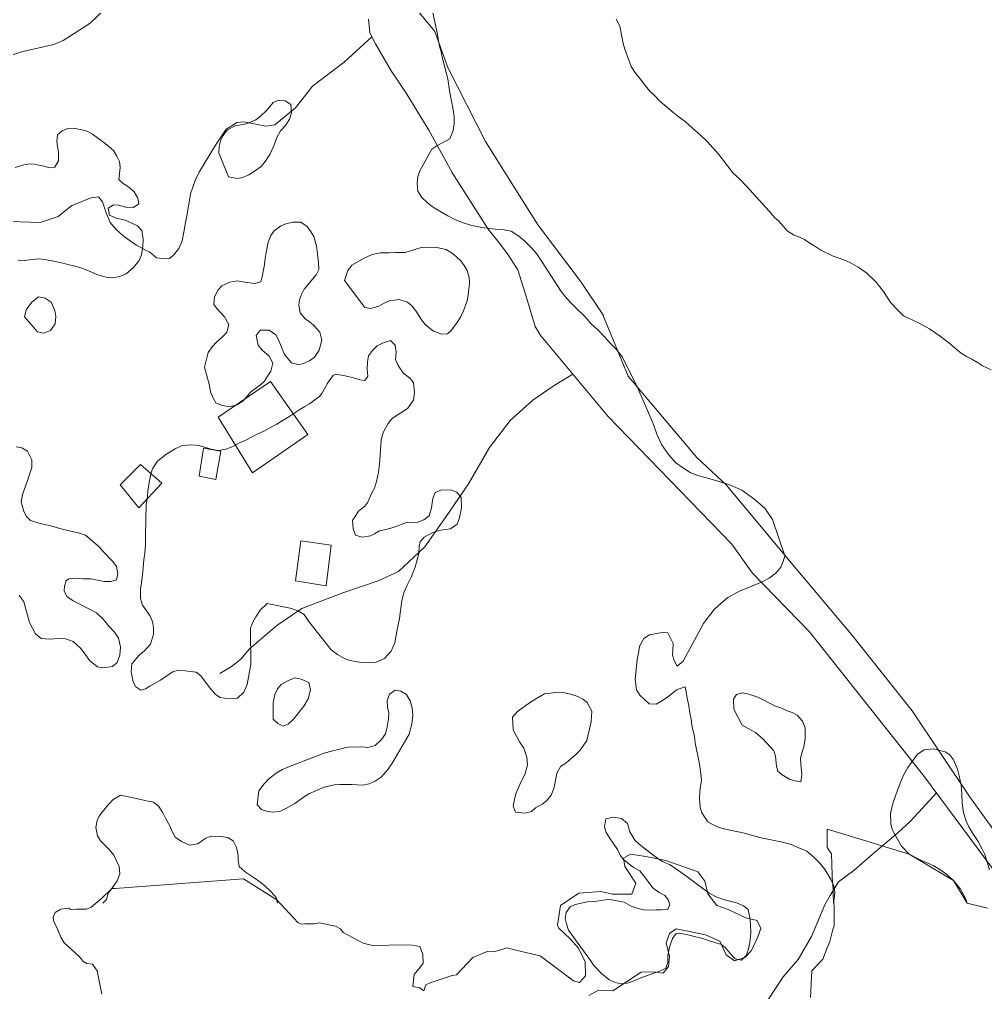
# Model space of a CAD drawing. Header units: metres. Extents: x 4652992 to 4879070, y 2074171 to 2309877.
# Drawn here: x 4654177.7 to 4654265.4, y 2307793.5 to 2307881.8 of the extents above; entities that cross this region are included whole.
import ezdxf

# ---------------------------------------------------------------- set-up
doc = ezdxf.new("R2010")
doc.units = ezdxf.units.M
doc.header["$MEASUREMENT"] = 0
for name, color, linetype, lineweight in [('Level 1', 2, 'Continuous', 0), ('Level 2', 6, 'Continuous', 0), ('Level 30', 5, 'Continuous', 0), ('Level 31', 38, 'Continuous', 0), ('Level 40', 1, 'Continuous', 0)]:
    doc.layers.add(name, color=color, linetype=linetype, lineweight=lineweight)

msp = doc.modelspace()

# ---------------------------------------------------------------- linework, layer by layer
at = {"layer": 'Level 1'}
for points in [[(4654165.334248, 2307865.808074, 1325), (4654166.906788, 2307867.486544, 1324), (4654168.3415, 2307869.375337, 1323), (4654169.352374, 2307871.570784, 1322), (4654171.465115, 2307873.944914, 1321), (4654171.493486, 2307873.912775, 1321), (4654172.793348, 2307875.070355, 1320), (4654174.43568, 2307877.117868, 1319), (4654175.365479, 2307878.057813, 1318), (4654177.841767, 2307878.900041, 1317), (4654180.774052, 2307879.543305, 1316), (4654181.61683, 2307879.932914, 1315.62), (4654182.611666, 2307880.56465, 1315), (4654184.083535, 2307881.482231, 1314), (4654186.68761, 2307883.991807, 1313), (4654190.332761, 2307887.912685, 1312), (4654191.13057, 2307889.305771, 1311), (4654192.701512, 2307893.757453, 1310), (4654194.220567, 2307897.036513, 1309), (4654195.905646, 2307898.771124, 1308), (4654197.750779, 2307899.533124, 1307), (4654200.591338, 2307900.233079, 1306), (4654202.576759, 2307900.489515, 1305.53857)], [(4654176.765114, 2307863.490749, 1322), (4654179.522388, 2307863.380047, 1321), (4654181.165512, 2307863.927239, 1320), (4654182.407613, 2307864.946113, 1319), (4654184.155863, 2307865.623847, 1318), (4654184.814158, 2307865.728669, 1317.4), (4654185.181881, 2307865.259846, 1317.26), (4654185.547351, 2307864.175126, 1317.26), (4654185.896897, 2307863.387046, 1317.26), (4654186.439545, 2307862.751612, 1317.26), (4654187.044436, 2307862.206613, 1317.22), (4654187.938059, 2307861.545907, 1317.14), (4654188.267261, 2307861.334161, 1317.12), (4654189.165607, 2307860.84862, 1317.06), (4654189.465842, 2307860.715967, 1317.02), (4654190.087784, 2307860.182276, 1316.74), (4654190.88413, 2307860.083744, 1316.7), (4654191.28903, 2307860.106524, 1316.64), (4654191.646678, 2307860.417454, 1316.54), (4654192.122444, 2307861.027909, 1316.4), (4654192.423697, 2307861.731519, 1316.32), (4654192.564715, 2307862.525465, 1316.2), (4654192.719599, 2307863.390048, 1316.08), (4654192.916902, 2307864.319629, 1315.94), (4654193.187022, 2307865.997923, 1315), (4654193.602385, 2307867.207296, 1314.76), (4654193.960336, 2307867.973085, 1314.42), (4654194.508615, 2307868.877394, 1313.78), (4654195.446997, 2307870.409071, 1313.2), (4654196.417118, 2307871.875782, 1312.6), (4654197.412002, 2307872.486465, 1312.34), (4654198.03065, 2307872.540416, 1312.26), (4654198.972954, 2307872.354367, 1312.16), (4654199.386997, 2307872.272618, 1312.08), (4654200.043755, 2307872.142947, 1311.96), (4654200.856453, 2307872.253406, 1312), (4654202.73313, 2307873.805273, 1311.5), (4654203.290964, 2307874.531597, 1311.28), (4654204.262319, 2307875.777942, 1310.76), (4654207.137156, 2307877.952199, 1310), (4654209.649523, 2307880.266305, 1308.875031)], [(4654195.856989, 2307822.433834, 1326), (4654196.908644, 2307823.061173, 1325), (4654197.738892, 2307823.745306, 1324), (4654198.551229, 2307824.667006, 1323), (4654199.532734, 2307825.529584, 1322), (4654201.012712, 2307826.799296, 1321), (4654203.283558, 2307828.334102, 1320.3), (4654207.00609, 2307829.772018, 1320), (4654210.234858, 2307830.850263, 1319), (4654212.081195, 2307831.704953, 1318), (4654214.476552, 2307833.934256, 1317), (4654216.670752, 2307837.09448, 1316), (4654218.44296, 2307839.66485, 1315), (4654220.349189, 2307842.962564, 1314), (4654222.224737, 2307845.412908, 1313), (4654224.259276, 2307847.251186, 1312), (4654226.208578, 2307848.590826, 1311), (4654227.901842, 2307849.602217, 1310.050296)], [(4654245.661715, 2307792.869432, 1322), (4654247.014423, 2307794.895478, 1321), (4654248.372925, 2307796.47163, 1320), (4654249.591055, 2307798.543357, 1319), (4654250.799773, 2307801.42184, 1318), (4654251.260167, 2307802.26041, 1317.68), (4654252.017324, 2307803.511983, 1317), (4654253.418741, 2307804.536537, 1316), (4654255.083502, 2307805.988969, 1315), (4654257.438954, 2307807.998588, 1314), (4654258.539751, 2307808.987822, 1313), (4654259.669119, 2307810.193941, 1312), (4654260.93766, 2307811.597522, 1311.408464)]]:
    msp.add_polyline3d(points, dxfattribs=at)
at = {"layer": 'Level 2'}
for points in [[(4654230.680334, 2307854.938684, 1310.01), (4654228.665551, 2307857.975405, 1310), (4654224.754699, 2307863.16294, 1309.83), (4654223.544092, 2307865.048625, 1309.83), (4654219.962755, 2307870.743616, 1309.857117), (4654216.553578, 2307877.473642, 1309.449876), (4654215.357415, 2307880.737088, 1309), (4654212.558456, 2307884.173689, 1308.19878)], [(4654216.936512, 2307867.924625, 1309.86), (4654214.821061, 2307871.785725, 1309.62), (4654212.838559, 2307875.050043, 1309.44), (4654211.921238, 2307876.401641, 1309.33), (4654211.397952, 2307877.167196, 1309.31), (4654209.970625, 2307879.620146, 1309), (4654209.482428, 2307880.602552, 1308.81), (4654209.337006, 2307881.849731, 1308.63)], [(4654225.325117, 2307852.692738, 1310.01), (4654224.991085, 2307853.10477, 1310.01), (4654224.476792, 2307853.952774, 1310.01), (4654223.684403, 2307856.56764, 1310), (4654222.89901, 2307859.094845, 1309.85), (4654221.972715, 2307860.555079, 1309.83), (4654221.205694, 2307861.552606, 1309.83), (4654220.211148, 2307862.787228, 1309.83), (4654216.911098, 2307867.971011, 1309.857117)], [(4654269.472446, 2307803.588698, 1312), (4654263.92032, 2307811.272377, 1311.589341), (4654258.706271, 2307819.052136, 1311.236895), (4654253.2167, 2307825.989823, 1311), (4654247.740804, 2307832.488136, 1310.714304), (4654241.86987, 2307839.545033, 1310.437292), (4654239.155725, 2307842.040481, 1310.437292), (4654232.920682, 2307849.449301, 1310.087525), (4654230.640305, 2307854.999016, 1310.009801)], [(4654268.19568, 2307801.796002, 1312), (4654259.85223, 2307813.063329, 1311.32), (4654249.399, 2307826.210644, 1311), (4654244.230568, 2307831.546637, 1310.68), (4654242.333376, 2307834.179269, 1310.58), (4654231.080194, 2307845.790103, 1310.1), (4654225.325117, 2307852.692738, 1310.01)]]:
    msp.add_polyline3d(points, dxfattribs=at)
at = {"layer": 'Level 30', "color": 1}
msp.add_3dface([(4654195.689344, 2307845.704941, 1320.891197), (4654200.436615, 2307848.959316, 1320.691197), (4654203.839433, 2307844.148442, 1321.541197), (4654198.798966, 2307840.666826, 1323.511197)], dxfattribs=at)
at = {"layer": 'Level 31'}
for points in [[(4654195.497563, 2307840.049353, 1323.181197), (4654193.957961, 2307840.339615, 1323.051197), (4654194.373615, 2307842.903329, 1323.021197), (4654195.929608, 2307842.617528, 1323.041197)], [(4654186.800439, 2307839.56432, 1324.531197), (4654188.62925, 2307841.405086, 1323.531197), (4654190.59019, 2307839.729079, 1323.411197), (4654188.48544, 2307837.473051, 1324.761197)], [(4654202.705948, 2307830.855012, 1325.745), (4654203.197254, 2307834.484878, 1325.745), (4654205.957143, 2307834.074639, 1325.565), (4654205.504321, 2307830.406583, 1325.705)]]:
    msp.add_3dface(points, dxfattribs=at)
at = {"layer": 'Level 40', "color": 3}
for points in [[(4654251.573089, 2307801.584106, 1325.08), (4654251.651378, 2307801.974477, 1325.08), (4654251.703751, 2307802.540031, 1325.12), (4654251.615178, 2307803.163825, 1324.76), (4654251.332915, 2307803.735061, 1324.6), (4654250.833201, 2307804.591881, 1324.4), (4654250.345429, 2307805.203838, 1324.28), (4654249.787248, 2307805.769121, 1324.08), (4654249.158655, 2307806.28773, 1323.96), (4654248.430419, 2307806.613899, 1323.8), (4654247.725694, 2307806.905096, 1323.72), (4654246.944712, 2307807.120467, 1323.56), (4654245.007061, 2307807.5044, 1323.32), (4654243.357022, 2307807.952593, 1323.12), (4654241.777517, 2307808.295873, 1323.12), (4654241.113969, 2307808.487975, 1323.12), (4654240.638264, 2307808.703482, 1323.12), (4654240.174253, 2307808.977295, 1323.08), (4654239.633487, 2307809.781625, 1323.08), (4654239.46281, 2307810.300439, 1323.04), (4654239.403472, 2307811.070001, 1322.96), (4654239.438179, 2307811.699681, 1322.88), (4654239.508216, 2307812.201111, 1322.84), (4654239.5841, 2307812.731694, 1322.76), (4654239.524886, 2307813.349671, 1322.6), (4654239.418524, 2307814.189176, 1322.48), (4654239.017708, 2307816.147951, 1322.24), (4654238.952647, 2307816.736775, 1322.12), (4654238.752364, 2307817.564577, 1322.04), (4654238.646126, 2307818.252495, 1321.88), (4654238.522349, 2307818.852953, 1321.6), (4654238.439623, 2307819.505901, 1321.32), (4654238.280515, 2307820.234608, 1321.24), (4654238.174278, 2307820.922526, 1321.2), (4654238.115313, 2307821.237332, 1320.64), (4654237.39342, 2307820.986311, 1320.28), (4654236.52511, 2307820.309619, 1320.28), (4654236.061596, 2307819.977091, 1320.32), (4654235.474802, 2307819.638677, 1320.32), (4654234.840736, 2307819.673376, 1320.32), (4654233.994693, 2307820.47757, 1320.12), (4654233.69489, 2307820.961345, 1319.96), (4654233.57671, 2307821.894128, 1319.56), (4654233.687302, 2307823.054391, 1319.12), (4654233.757214, 2307823.707406, 1318.56), (4654233.87415, 2307824.29048, 1318.36), (4654233.967575, 2307824.908525, 1318.2), (4654234.354458, 2307825.619984, 1318.12), (4654234.876688, 2307825.940879, 1318.08), (4654236.021291, 2307826.168766, 1318.24), (4654236.532077, 2307826.128182, 1318.32), (4654237.008403, 2307825.154747, 1318.56), (4654236.973696, 2307824.525068, 1318.68), (4654236.950557, 2307824.105282, 1319.08), (4654237.097722, 2307823.621439, 1319.28), (4654237.391679, 2307823.10851, 1319.44), (4654237.937297, 2307823.54602, 1319.6), (4654239.783763, 2307826.96918, 1319.64), (4654240.329132, 2307827.709861, 1319.68), (4654240.780703, 2307828.287253, 1319.8), (4654241.379067, 2307828.83556, 1319.88), (4654241.965736, 2307829.32556, 1320), (4654243.098272, 2307829.949897, 1320.32), (4654243.726242, 2307830.189215, 1320.48), (4654245.158208, 2307830.784535, 1320.96), (4654245.739156, 2307831.093795, 1321.2), (4654246.349337, 2307831.548823, 1321.4), (4654246.795061, 2307832.097062, 1321.48), (4654247.017737, 2307832.59856, 1321.52), (4654247.152338, 2307833.11751, 1321.52), (4654246.045926, 2307836.428582, 1321.48), (4654245.334732, 2307837.448554, 1321.48), (4654244.341898, 2307838.281834, 1321.48), (4654243.249294, 2307839.074258, 1321.52), (4654242.215656, 2307839.551876, 1321.6), (4654241.182143, 2307839.877909, 1321.8), (4654240.054707, 2307840.192239, 1321.92), (4654239.215008, 2307840.419244, 1321.96), (4654238.569, 2307840.698807, 1321.96), (4654237.940532, 2307841.065832, 1322.04), (4654237.247377, 2307841.566922, 1322.04), (4654236.577484, 2307842.336213, 1322.04), (4654235.960337, 2307843.216302, 1322.04), (4654235.542726, 2307844.178102, 1322.04), (4654235.166168, 2307845.192393, 1322.04), (4654233.813321, 2307848.34011, 1322.4), (4654232.425517, 2307851.161319, 1322.4), (4654231.837852, 2307851.884005, 1322.4), (4654231.33254, 2307852.4085, 1322.4), (4654230.780205, 2307853.002937, 1322.16), (4654230.198512, 2307853.603191, 1321.52), (4654229.581613, 2307854.180108, 1321.16), (4654229.011613, 2307854.838669, 1320.92), (4654228.118547, 2307855.712805, 1320.28), (4654227.760151, 2307856.056628, 1319.84), (4654227.384091, 2307856.464577, 1319.6), (4654226.843449, 2307857.117321, 1319.4), (4654225.103469, 2307859.85675, 1318.88), (4654224.60388, 2307860.561984, 1318.64), (4654224.133773, 2307861.109816, 1318.48), (4654223.546233, 2307861.680916, 1318.32), (4654222.999869, 2307862.152921, 1318.16), (4654222.295019, 2307862.595704, 1318.04), (4654221.531702, 2307862.74695, 1317.92), (4654220.868278, 2307862.787467, 1317.84), (4654219.852554, 2307862.897789, 1317.8), (4654218.736936, 2307863.118841, 1317.64), (4654218.044029, 2307863.31676, 1317.48), (4654217.251229, 2307863.625409, 1317.28), (4654216.564045, 2307864.004068, 1317.16), (4654215.471566, 2307864.644906, 1317.08), (4654215.036913, 2307864.912903, 1317.08), (4654214.643312, 2307865.23339, 1317.08), (4654214.179176, 2307865.658789, 1317.04), (4654213.838196, 2307866.24166, 1317.04), (4654213.761317, 2307866.923761, 1317.04), (4654213.83123, 2307867.576777, 1317.12), (4654214.024547, 2307868.084092, 1317.12), (4654215.0914, 2307870.055181, 1317.32), (4654215.549067, 2307870.358556, 1317.32), (4654216.746167, 2307871.000413, 1317.32), (4654217.050822, 2307871.758477, 1317.32), (4654217.114888, 2307872.382339, 1317.32), (4654217.11439, 2307872.988681, 1317.32), (4654217.025818, 2307873.612475, 1317.28), (4654216.878404, 2307874.39949, 1317), (4654216.701508, 2307875.343906, 1316.72), (4654216.553845, 2307876.434092, 1316.48), (4654216.070925, 2307878.287887, 1316.36), (4654215.947147, 2307878.888345, 1316.28), (4654215.805829, 2307879.401341, 1316.24), (4654215.558149, 2307880.753842, 1316.08), (4654215.192787, 2307882.432783, 1315.76)], [(4654231.836735, 2307881.862995, 1327.84), (4654232.166021, 2307881.221817, 1327.84), (4654232.460849, 2307879.647789, 1327.84), (4654232.631525, 2307879.128975, 1327.84), (4654233.202271, 2307877.5609, 1328.24), (4654233.596121, 2307876.937242, 1328.48), (4654234.036869, 2307876.395227, 1328.76), (4654234.471771, 2307875.824059, 1329.24), (4654234.889008, 2307875.317016, 1329.8), (4654235.376655, 2307874.856645, 1330.24), (4654235.805586, 2307874.407909, 1330.56), (4654236.980542, 2307873.417294, 1330.68), (4654237.427013, 2307873.056019, 1330.76), (4654238.14368, 2307872.519958, 1330.76), (4654238.737067, 2307871.978011, 1330.96), (4654239.465552, 2307871.348672, 1331.44), (4654240.129474, 2307870.701813, 1331.92), (4654240.605428, 2307870.183135, 1332.08), (4654241.151916, 2307869.559544, 1332.04), (4654241.951185, 2307868.522121, 1332.04), (4654242.438956, 2307867.910165, 1332.24), (4654243.055855, 2307867.333247, 1332.56), (4654243.690418, 2307866.692206, 1332.96), (4654245.735302, 2307864.407669, 1334.12), (4654246.258279, 2307863.819049, 1334.56), (4654246.622521, 2307863.50438, 1334.92), (4654247.045605, 2307863.02649, 1335.2), (4654247.362949, 2307862.630176, 1335.64), (4654248.014928, 2307862.228181, 1335.84), (4654248.502327, 2307862.070982, 1335.84), (4654248.942826, 2307861.832139, 1336.12), (4654249.348121, 2307861.569959, 1336.36), (4654249.89436, 2307861.24954, 1336.64), (4654250.428906, 2307860.870813, 1336.88), (4654251.544773, 2307860.34659, 1337.52), (4654252.085041, 2307860.148603, 1337.8), (4654252.654668, 2307859.944799, 1338.04), (4654253.183242, 2307859.688504, 1338.08), (4654253.81171, 2307859.32148, 1338.08), (4654254.592941, 2307858.802938, 1338.28), (4654255.462495, 2307857.963773, 1338.36), (4654256.120695, 2307857.136174, 1338.4), (4654256.796683, 2307856.092866, 1338.64), (4654257.47827, 2307855.381882, 1338.8), (4654257.936559, 2307854.927329, 1338.6), (4654259.357826, 2307854.251656, 1339.08), (4654260.291696, 2307853.733182, 1339.24), (4654261.255048, 2307853.057305, 1339.4), (4654262.053943, 2307852.474638, 1339.4), (4654262.676689, 2307851.926874, 1339.44), (4654263.176029, 2307851.524811, 1339.56), (4654263.663552, 2307851.216026, 1339.56), (4654264.13341, 2307850.971366, 1339.56), (4654264.656138, 2307850.685918, 1339.68), (4654265.114303, 2307850.38295, 1339.92), (4654265.895409, 2307850.015994, 1339.92)], [(4654195.757168, 2307869.730731, 1316.571197), (4654195.782741, 2307870.332451, 1316.431197), (4654195.910736, 2307870.820461, 1316.091197), (4654196.104971, 2307871.248628, 1315.831197), (4654196.530192, 2307871.817596, 1315.671197), (4654197.253397, 2307872.15619, 1315.691197), (4654197.935053, 2307872.285216, 1315.651197), (4654198.361411, 2307872.387186, 1315.251197), (4654199.114674, 2307872.719806, 1315.031197), (4654199.552524, 2307873.037319, 1315.031197), (4654200.092039, 2307873.552453, 1314.731197), (4654200.460492, 2307873.992672, 1314.411197), (4654200.688131, 2307874.274169, 1314.051197), (4654201.216343, 2307874.495927, 1314.031197), (4654201.769246, 2307874.448275, 1313.991197), (4654202.280788, 2307874.113221, 1313.831197), (4654202.345766, 2307873.337913, 1313.971197), (4654202.187904, 2307872.778045, 1314.111197), (4654201.828733, 2307872.227068, 1314.311197), (4654201.352301, 2307871.714955, 1314.511197), (4654201.014284, 2307871.113097, 1314.831197), (4654200.736761, 2307870.343625, 1315.071197), (4654200.393187, 2307869.556162, 1315.411197), (4654199.971123, 2307868.924331, 1315.711197), (4654199.587641, 2307868.487099, 1315.751197), (4654199.092834, 2307868.11867, 1315.811197), (4654198.465926, 2307867.71426, 1316.131197), (4654197.916749, 2307867.46555, 1316.491197), (4654197.433244, 2307867.390497, 1316.711197), (4654196.648787, 2307867.530848, 1316.791197), (4654195.757168, 2307869.730731, 1316.571197)], [(4654177.24511, 2307868.384408, 1324.011197), (4654177.911547, 2307868.594254, 1324.011197), (4654178.593203, 2307868.723279, 1323.851197), (4654179.00788, 2307868.68754, 1323.551197), (4654179.398625, 2307868.60988, 1323.171197), (4654179.864513, 2307868.517285, 1322.451197), (4654180.39664, 2307868.364848, 1322.411197), (4654180.877178, 2307868.424933, 1322.211197), (4654181.191262, 2307868.98487, 1322.151197), (4654181.186399, 2307869.74823, 1322.091197), (4654181.0949, 2307870.310982, 1321.871197), (4654181.033648, 2307870.789927, 1321.391197), (4654181.098371, 2307871.352748, 1320.971197), (4654181.515068, 2307871.721142, 1320.971197), (4654182.040312, 2307871.927931, 1320.751197), (4654182.544971, 2307871.952103, 1320.231197), (4654183.329428, 2307871.811753, 1319.771197), (4654183.804409, 2307871.686233, 1319.531197), (4654184.282737, 2307871.420016, 1319.531197), (4654185.179658, 2307870.743865, 1319.431197), (4654185.736476, 2307870.322017, 1319.431197), (4654186.176032, 2307869.939034, 1319.431197), (4654186.5078, 2307869.406324, 1319.411197), (4654186.728242, 2307868.942418, 1319.291197), (4654186.792651, 2307868.400609, 1319.251197), (4654186.727928, 2307867.837788, 1319.211197), (4654186.669141, 2307867.304905, 1319.131197), (4654187.066579, 2307866.945852, 1319.071197), (4654187.593151, 2307866.607811, 1318.991197), (4654188.056829, 2307866.188916, 1318.971197), (4654188.40975, 2307865.605325, 1318.971197), (4654188.495124, 2307865.090467, 1319.031197), (4654188.00922, 2307864.766946, 1319.211197), (4654187.312156, 2307864.796573, 1319.411197), (4654186.644771, 2307864.975892, 1319.511197), (4654186.179072, 2307864.990654, 1319.711197), (4654185.711164, 2307864.679115, 1319.831197), (4654185.820849, 2307864.050513, 1319.831197), (4654186.422374, 2307863.77537, 1319.831197), (4654187.26101, 2307863.593133, 1319.831197), (4654187.739149, 2307863.40475, 1319.831197), (4654188.376856, 2307863.075738, 1319.831197), (4654188.777452, 2307862.653822, 1319.831197), (4654188.896609, 2307861.836628, 1319.871197), (4654188.840979, 2307861.240882, 1319.891197), (4654188.734707, 2307860.468492, 1319.951197), (4654188.534726, 2307859.932553, 1320.011197), (4654188.019522, 2307859.303674, 1320.211197), (4654187.329911, 2307858.740577, 1320.391197), (4654186.765706, 2307858.494854, 1320.591197), (4654186.099079, 2307858.362842, 1320.871197), (4654185.516119, 2307858.416468, 1321.311197), (4654184.689354, 2307858.658582, 1321.131197), (4654183.931418, 2307859.011488, 1321.191197), (4654183.570541, 2307859.161007, 1321.511197), (4654183.143614, 2307859.292535, 1321.811197), (4654182.446171, 2307859.477828, 1322.231197), (4654182.031304, 2307859.591401, 1322.711197), (4654181.628499, 2307859.687017, 1323.251197), (4654180.762773, 2307859.890197, 1323.391197), (4654179.918201, 2307860.042495, 1323.391197), (4654179.398324, 2307860.099143, 1323.671197), (4654178.869733, 2307860.03305, 1324.031197), (4654178.088812, 2307859.954872, 1324.251197), (4654177.545003, 2307859.969599, 1324.531197)], [(4654194.799073, 2307851.579687, 1322.191197), (4654195.185449, 2307852.120504, 1322.111197), (4654195.542381, 2307852.512779, 1322.071197), (4654196.146498, 2307853.056663, 1321.951197), (4654196.470641, 2307853.440011, 1321.811197), (4654196.650856, 2307854.114413, 1321.531197), (4654196.282102, 2307854.836102, 1321.491197), (4654195.561309, 2307855.581399, 1321.371197), (4654195.291917, 2307855.943691, 1321.151197), (4654195.352755, 2307856.641805, 1320.751197), (4654195.68219, 2307857.286567, 1320.591197), (4654196.033232, 2307857.649134, 1320.291197), (4654196.763212, 2307857.967309, 1320.171197), (4654197.410147, 2307858.101271, 1320.171197), (4654198.126401, 2307857.959, 1320.171197), (4654199.006597, 2307857.86136, 1320.091197), (4654199.561056, 2307857.998253, 1319.971197), (4654199.702992, 2307858.47955, 1319.751197), (4654199.897132, 2307859.537163, 1319.371197), (4654199.946791, 2307859.944155, 1319.071197), (4654200.046307, 2307860.680904, 1318.891197), (4654200.246735, 2307861.613755, 1318.891197), (4654200.474859, 2307862.216885, 1318.511197), (4654200.751291, 2307862.594271, 1318.111197), (4654201.37053, 2307863.057956, 1317.831197), (4654201.847236, 2307863.272049, 1317.751197), (4654202.467272, 2307863.426793, 1317.691197), (4654203.198049, 2307863.436028, 1317.611197), (4654203.768825, 2307863.029311, 1317.591197), (4654204.089072, 2307862.6106, 1317.651197), (4654204.394595, 2307862.117619, 1317.691197), (4654204.614529, 2307861.2711, 1317.931197), (4654204.675412, 2307860.795834, 1318.231197), (4654204.8123, 2307859.765102, 1318.771197), (4654204.822927, 2307859.114549, 1318.811197), (4654204.603437, 2307858.633217, 1318.811197), (4654203.506143, 2307857.322705, 1319.071197), (4654203.274676, 2307856.859192, 1319.151197), (4654203.082085, 2307856.357078, 1319.231197), (4654203.017704, 2307855.875815, 1319.411197), (4654203.147707, 2307855.20155, 1319.571197), (4654203.635438, 2307854.61062, 1319.611197), (4654204.044817, 2307854.328596, 1319.711197), (4654204.457341, 2307853.984191, 1319.871197), (4654204.936039, 2307853.425933, 1320.051197), (4654205.104919, 2307852.713068, 1320.171197), (4654204.86267, 2307851.803962, 1320.151197), (4654204.437815, 2307851.147275, 1320.331197), (4654204.000186, 2307850.817347, 1320.571197), (4654203.457903, 2307850.585402, 1320.711197), (4654203.016731, 2307850.472324, 1321.071197), (4654202.368999, 2307850.647302, 1321.171197), (4654201.728705, 2307851.407488, 1321.191197), (4654201.182437, 2307852.720244, 1321.211197), (4654200.933656, 2307853.186516, 1321.211197), (4654200.335981, 2307853.614015, 1321.271197), (4654199.497806, 2307853.610674, 1321.531197), (4654199.141074, 2307853.141164, 1321.531197), (4654199.334307, 2307852.238192, 1321.411197), (4654199.654553, 2307851.819482, 1321.491197), (4654200.330181, 2307851.237546, 1321.591197), (4654200.656915, 2307850.616839, 1321.771197), (4654200.482789, 2307849.89491, 1321.931197), (4654200.176712, 2307849.446217, 1322.071197), (4654199.9154, 2307848.988631, 1322.211197), (4654199.537459, 2307848.646847, 1322.331197), (4654198.650222, 2307848.004809, 1322.651197), (4654198.32608, 2307847.62146, 1322.811197), (4654197.939504, 2307847.157878, 1322.951197), (4654197.391532, 2307846.818989, 1323.071197), (4654196.735763, 2307846.640464, 1323.071197), (4654195.974743, 2307846.791627, 1323.071197), (4654195.473086, 2307846.999346, 1323.051197), (4654195.200351, 2307847.501254, 1322.951197), (4654195.00517, 2307848.003196, 1322.911197), (4654194.902265, 2307848.579444, 1322.911197), (4654194.441588, 2307850.245737, 1322.511197), (4654194.799073, 2307851.579687, 1322.191197)], [(4654207.172959, 2307858.138267, 1318.351197), (4654207.459973, 2307859.03848, 1318.251197), (4654207.846549, 2307859.502062, 1318.231197), (4654208.951527, 2307860.147168, 1318.091197), (4654209.687396, 2307860.495051, 1318.031197), (4654210.411886, 2307860.629048, 1317.911197), (4654211.217273, 2307860.623463, 1317.911197), (4654211.79883, 2307860.662338, 1317.911197), (4654212.684716, 2307860.671642, 1317.811197), (4654214.136242, 2307861.10896, 1317.471197), (4654215.030961, 2307861.162826, 1317.331197), (4654215.547141, 2307861.106613, 1317.291197), (4654216.415559, 2307860.949557, 1317.191197), (4654217.072923, 2307860.510201, 1317.171197), (4654217.730684, 2307859.916375, 1317.171197), (4654218.036009, 2307859.500629, 1317.171197), (4654218.314634, 2307859.02843, 1317.171197), (4654218.483314, 2307858.392799, 1317.171197), (4654218.520442, 2307857.875934, 1317.211197), (4654218.474126, 2307857.329327, 1317.271197), (4654218.397967, 2307856.788647, 1317.311197), (4654218.297853, 2307856.283604, 1317.351197), (4654217.978049, 2307855.374464, 1317.511197), (4654217.734804, 2307854.851534, 1317.571197), (4654217.473493, 2307854.393948, 1317.651197), (4654216.899817, 2307853.612431, 1317.751197), (4654216.521875, 2307853.270647, 1317.831197), (4654216.005894, 2307853.249624, 1317.891197), (4654215.235642, 2307853.510695, 1317.951197), (4654214.512304, 2307854.086668, 1318.011197), (4654214.168102, 2307854.541015, 1318.051197), (4654213.646985, 2307855.354724, 1318.151197), (4654213.275884, 2307855.829853, 1318.171197), (4654212.89026, 2307856.153476, 1318.211197), (4654212.131985, 2307856.396729, 1318.331197), (4654211.225488, 2307856.283445, 1318.551197), (4654210.763704, 2307856.066389, 1318.671197), (4654210.290143, 2307855.789915, 1318.771197), (4654209.568797, 2307855.593537, 1318.891197), (4654209.007851, 2307855.658642, 1318.911197), (4654207.172959, 2307858.138267, 1318.351197)], [(4654178.116353, 2307854.814914, 1324.751197), (4654178.274026, 2307855.452615, 1324.731197), (4654178.735051, 2307856.123381, 1324.671197), (4654179.367705, 2307856.635562, 1324.651197), (4654179.983879, 2307856.513098, 1324.631197), (4654180.522511, 2307856.157101, 1324.631197), (4654180.869876, 2307855.387906, 1324.631197), (4654180.964343, 2307854.840123, 1324.631197), (4654180.881813, 2307854.187487, 1324.651197), (4654180.480714, 2307853.582607, 1324.711197), (4654179.826337, 2307853.354806, 1324.791197), (4654179.282338, 2307853.447366, 1324.811197), (4654178.116353, 2307854.814914, 1324.751197)], [(4654203.939565, 2307827.149679, 1330.151197), (4654203.498721, 2307827.785336, 1330.111197), (4654202.937852, 2307828.124991, 1330.091197), (4654202.247614, 2307828.353241, 1330.091197), (4654200.130386, 2307828.803556, 1330.071197), (4654199.516146, 2307828.179153, 1329.971197), (4654199.108105, 2307827.590004, 1329.931197), (4654198.814897, 2307827.038998, 1329.911197), (4654198.639428, 2307826.540788, 1329.871197), (4654198.651249, 2307823.279489, 1329.851197), (4654198.332079, 2307821.439187, 1329.871197), (4654198.021634, 2307820.724082, 1329.991197), (4654197.454324, 2307820.181746, 1330.111197), (4654196.661712, 2307820.125722, 1330.251197), (4654195.892151, 2307820.263102, 1330.311197), (4654195.45525, 2307820.532486, 1330.411197), (4654194.946711, 2307821.135881, 1330.691197), (4654194.559232, 2307821.654354, 1330.751197), (4654194.133339, 2307822.210903, 1330.711197), (4654193.693323, 2307822.54182, 1330.711197), (4654192.690983, 2307822.664446, 1330.811197), (4654192.060133, 2307822.728631, 1330.831197), (4654191.571318, 2307822.581906, 1330.891197), (4654191.150611, 2307822.315073, 1330.951197), (4654190.456425, 2307821.828354, 1331.191197), (4654189.491252, 2307821.288772, 1331.351197), (4654189.088196, 2307821.033667, 1331.631197), (4654188.684726, 2307820.930932, 1331.911197), (4654188.221246, 2307821.220817, 1332.131197), (4654187.97248, 2307821.666096, 1332.131197), (4654187.78435, 2307822.571443, 1332.191197), (4654187.853086, 2307823.304021, 1332.231197), (4654188.534607, 2307824.113056, 1332.231197), (4654189.010965, 2307824.505912, 1332.231197), (4654189.554603, 2307825.0834, 1332.271197), (4654189.811474, 2307825.991873, 1332.271197), (4654189.812722, 2307826.616005, 1332.271197), (4654189.722811, 2307827.166841, 1332.231197), (4654189.491488, 2307827.700034, 1332.191197), (4654188.834686, 2307828.637406, 1332.171197), (4654188.632642, 2307829.240936, 1332.111197), (4654188.656941, 2307830.058471, 1331.971197), (4654188.821408, 2307831.350759, 1331.971197), (4654188.947252, 2307832.757307, 1331.271197), (4654189.034053, 2307833.349244, 1331.031197), (4654189.102582, 2307834.158008, 1330.631197), (4654189.09158, 2307834.952085, 1330.311197), (4654189.166348, 2307837.800266, 1328.591197), (4654189.279522, 2307838.447888, 1328.311197), (4654189.322093, 2307839.048597, 1328.311197), (4654189.452296, 2307839.936503, 1327.771197), (4654189.618214, 2307840.695496, 1327.071197), (4654189.758589, 2307841.094064, 1326.731197), (4654190.190095, 2307841.724246, 1326.451197), (4654190.954676, 2307842.334064, 1326.451197), (4654191.787366, 2307842.823774, 1326.451197), (4654192.414272, 2307843.125861, 1326.431197), (4654193.304065, 2307843.208299, 1326.211197), (4654193.964402, 2307843.138266, 1325.931197), (4654194.456954, 2307842.994904, 1325.871197), (4654195.049802, 2307842.816424, 1325.891197), (4654195.730904, 2307842.696587, 1325.911197), (4654196.39664, 2307842.808229, 1325.911197), (4654197.023753, 2307843.034131, 1325.911197), (4654197.626986, 2307843.371369, 1325.631197), (4654198.283379, 2307843.667609, 1325.451197), (4654199.119184, 2307844.095786, 1325.291197), (4654199.896223, 2307844.459473, 1324.831197), (4654200.331672, 2307844.723383, 1324.691197), (4654201.032088, 2307845.087036, 1324.671197), (4654201.605834, 2307845.430122, 1324.671197), (4654202.203046, 2307845.814241, 1324.291197), (4654203.11506, 2307846.394822, 1323.971197), (4654203.568161, 2307846.67046, 1323.771197), (4654203.985959, 2307846.922641, 1323.411197), (4654204.485989, 2307847.280346, 1323.051197), (4654204.88593, 2307847.596983, 1323.051197), (4654205.120995, 2307847.854944, 1322.471197), (4654205.475877, 2307848.485092, 1322.151197), (4654205.590087, 2307848.75179, 1321.691197), (4654205.827851, 2307849.100588, 1321.231197), (4654206.13331, 2307849.481648, 1321.111197), (4654206.392254, 2307849.628272, 1320.411197), (4654207.232625, 2307849.461622, 1320.211197), (4654207.993465, 2307849.280287, 1320.211197), (4654208.55392, 2307849.093002, 1320.031197), (4654209.019685, 2307849.046324, 1319.711197), (4654209.283821, 2307849.450808, 1319.351197), (4654209.217375, 2307850.042677, 1319.091197), (4654209.262646, 2307850.734223, 1319.091197), (4654209.340726, 2307851.282203, 1318.971197), (4654209.713673, 2307851.77171, 1318.811197), (4654210.148708, 2307852.18799, 1318.751197), (4654210.613644, 2307852.446052, 1318.731197), (4654211.349775, 2307852.680793, 1318.691197), (4654211.754697, 2307852.250233, 1318.691197), (4654211.856652, 2307851.605636, 1318.691197), (4654211.805358, 2307850.960971, 1318.691197), (4654212.033774, 2307850.413126, 1318.691197), (4654212.498291, 2307849.742317, 1318.671197), (4654213.118548, 2307849.238597, 1318.591197), (4654213.43501, 2307848.82558, 1318.511197), (4654213.534679, 2307847.937775, 1318.511197), (4654213.427527, 2307847.243272, 1318.551197), (4654212.934348, 2307846.533948, 1318.631197), (4654212.425389, 2307846.208472, 1318.691197), (4654211.884036, 2307845.874191, 1318.811197), (4654211.445887, 2307845.519444, 1318.951197), (4654211.125684, 2307845.141307, 1319.111197), (4654210.700408, 2307844.38806, 1319.631197), (4654210.58059, 2307844.015873, 1320.111197), (4654210.484445, 2307843.608533, 1320.391197), (4654210.41446, 2307842.251823, 1320.391197), (4654210.345931, 2307841.44306, 1320.651197), (4654210.262451, 2307840.713405, 1320.931197), (4654210.081997, 2307839.88115, 1321.211197), (4654209.883271, 2307839.265722, 1321.471197), (4654209.631178, 2307838.767478, 1321.771197), (4654209.294361, 2307837.996688, 1322.331197), (4654209.006552, 2307837.627357, 1322.511197), (4654208.427199, 2307837.178781, 1322.691197), (4654208.069202, 2307836.610166, 1323.031197), (4654207.896019, 2307836.355163, 1323.571197), (4654207.942322, 2307835.584542, 1323.671197), (4654208.164923, 2307835.007393, 1323.711197), (4654208.787258, 2307834.823065, 1323.311197), (4654209.529618, 2307834.93474, 1322.911197), (4654209.903395, 2307835.119508, 1322.571197), (4654210.353587, 2307835.380494, 1322.091197), (4654210.789451, 2307835.492034, 1321.731197), (4654211.381471, 2307835.618293, 1321.651197), (4654212.023327, 2307835.841271, 1321.271197), (4654212.456077, 2307836.014344, 1320.971197), (4654212.900662, 2307836.169841, 1320.771197), (4654213.248481, 2307836.146553, 1320.371197), (4654213.8378, 2307836.181975, 1320.071197), (4654214.382475, 2307836.378539, 1320.071197), (4654214.870669, 2307836.753819, 1319.931197), (4654215.075003, 2307837.474737, 1319.611197), (4654215.184647, 2307838.336262, 1319.571197), (4654215.413068, 2307838.869658, 1319.531197), (4654215.928256, 2307839.072069, 1319.151197), (4654216.794584, 2307839.113474, 1319.131197), (4654217.366875, 2307838.908613, 1319.111197), (4654217.760168, 2307838.419445, 1319.111197), (4654217.795257, 2307837.437846, 1319.191197), (4654217.576802, 2307836.491297, 1319.311197), (4654217.401333, 2307835.993087, 1319.351197), (4654216.798306, 2307835.579663, 1319.411197), (4654215.917442, 2307835.464997, 1319.591197), (4654215.23717, 2307835.280094, 1319.831197), (4654214.407387, 2307834.805036, 1320.031197), (4654214.034232, 2307834.391714, 1320.431197), (4654213.958645, 2307834.010756, 1321.051197), (4654213.933931, 2307833.345591, 1321.091197), (4654213.595451, 2307832.10304, 1321.151197), (4654213.226656, 2307831.171075, 1321.311197), (4654212.854331, 2307830.453014, 1321.611197), (4654212.581887, 2307829.852204, 1322.211197), (4654212.465184, 2307829.418484, 1323.071197), (4654212.38669, 2307829.022873, 1323.651197), (4654212.241744, 2307828.137891, 1323.571197), (4654212.161171, 2307827.422888, 1323.571197), (4654212.050698, 2307826.866103, 1323.751197), (4654211.928595, 2307826.250708, 1324.011197), (4654211.72509, 2307825.225051, 1324.671197), (4654211.569972, 2307824.829406, 1324.951197), (4654211.391181, 2307824.468914, 1325.351197), (4654210.800613, 2307823.809359, 1325.271197), (4654210.058875, 2307823.469129, 1325.131197), (4654209.307586, 2307823.389682, 1325.231197), (4654208.718059, 2307823.430445, 1325.571197), (4654208.169648, 2307823.523969, 1325.951197), (4654207.683118, 2307823.62045, 1326.511197), (4654207.234796, 2307823.755041, 1327.171197), (4654206.547051, 2307824.150313, 1326.951197), (4654205.956487, 2307824.572, 1326.991197), (4654203.939565, 2307827.149679, 1330.151197)], [(4654177.339937, 2307843.019881, 1328.651197), (4654177.850911, 2307842.918325, 1328.651197), (4654178.368389, 2307842.61321, 1328.611197), (4654178.763808, 2307841.850023, 1328.631197), (4654178.777575, 2307841.131571, 1328.791197), (4654178.389863, 2307839.963904, 1329.271197), (4654178.210847, 2307839.454917, 1329.611197), (4654177.933323, 2307838.685445, 1330.211197), (4654177.799772, 2307838.011832, 1330.371197), (4654178.033222, 2307837.140804, 1330.351197), (4654178.286689, 2307836.685893, 1330.351197), (4654178.639042, 2307836.335801, 1330.411197), (4654179.414785, 2307836.072709, 1330.651197), (4654179.910731, 2307835.974141, 1330.691197), (4654180.508909, 2307835.839695, 1330.711197), (4654181.010979, 2307835.693232, 1330.671197), (4654181.52511, 2307835.528813, 1330.531197), (4654183.097182, 2307835.185247, 1329.971197), (4654183.650464, 2307834.981929, 1329.811197), (4654184.88174, 2307833.943703, 1329.851197), (4654185.222222, 2307833.533734, 1329.911197), (4654186.128804, 2307832.591159, 1329.971197), (4654186.46335, 2307832.151251, 1330.051197), (4654186.582128, 2307831.489724, 1330.171197), (4654186.475286, 2307830.950833, 1330.531197), (4654185.958946, 2307830.788951, 1330.811197), (4654185.352054, 2307830.800657, 1331.071197), (4654184.732912, 2307830.908151, 1331.331197), (4654184.161823, 2307831.021654, 1331.631197), (4654183.837318, 2307831.039472, 1332.031197), (4654183.416706, 2307831.045273, 1332.491197), (4654182.740607, 2307831.101852, 1332.511197), (4654182.118876, 2307831.038711, 1332.691197), (4654181.891047, 2307830.835047, 1333.311197), (4654181.732995, 2307830.353012, 1333.471197), (4654181.712978, 2307829.936896, 1333.831197), (4654181.957542, 2307829.437077, 1333.671197), (4654182.532356, 2307829.027211, 1333.651197), (4654183.964183, 2307828.291426, 1333.651197), (4654184.644008, 2307827.938484, 1333.511197), (4654185.264288, 2307827.363992, 1333.371197), (4654185.806646, 2307826.711633, 1333.311197), (4654186.282575, 2307826.196949, 1333.211197), (4654186.641432, 2307825.643296, 1333.171197), (4654186.81161, 2307824.84708, 1333.191197), (4654186.774356, 2307824.10765, 1333.231197), (4654186.517607, 2307823.442963, 1333.311197), (4654186.097943, 2307823.059599, 1333.571197), (4654185.230008, 2307822.936478, 1333.731197), (4654184.73703, 2307823.050016, 1333.931197), (4654184.044765, 2307823.576579, 1334.331197), (4654183.532274, 2307824.300798, 1334.571197), (4654183.1827, 2307824.743692, 1334.571197), (4654182.538299, 2307825.354096, 1334.571197), (4654181.834731, 2307825.587284, 1334.831197), (4654181.275893, 2307825.604998, 1334.931197), (4654180.356746, 2307825.538732, 1335.111197), (4654179.635561, 2307825.604272, 1335.311197), (4654179.114736, 2307826.050084, 1335.291197), (4654178.568462, 2307827.076639, 1335.251197), (4654178.035131, 2307828.956368, 1335.151197), (4654177.619128, 2307829.536938, 1335.111197)], [(4654200.679588, 2307819.755362, 1328.391197), (4654200.83367, 2307820.531932, 1328.011197), (4654201.073927, 2307821.047752, 1327.791197), (4654201.423616, 2307821.420041, 1327.631197), (4654202.13566, 2307821.842303, 1327.471197), (4654202.680335, 2307822.038866, 1327.331197), (4654203.240582, 2307821.927767, 1327.311197), (4654203.916284, 2307821.626255, 1327.331197), (4654204.089048, 2307820.952387, 1327.491197), (4654203.882014, 2307820.140632, 1327.651197), (4654203.486017, 2307819.457722, 1327.771197), (4654202.534338, 2307818.291085, 1328.031197), (4654202.061095, 2307817.836696, 1328.131197), (4654201.595952, 2307817.654819, 1328.271197), (4654201.12375, 2307817.900747, 1328.291197), (4654200.692456, 2307818.275621, 1328.291197), (4654200.679588, 2307819.755362, 1328.391197)], [(4654199.375077, 2307811.790522, 1329.891197), (4654199.868463, 2307812.423661, 1329.731197), (4654200.256361, 2307812.83406, 1329.651197), (4654200.95034, 2307813.396963, 1329.491197), (4654201.547759, 2307813.704898, 1329.391197), (4654202.183593, 2307813.974756, 1329.291197), (4654202.813614, 2307814.21531, 1329.251197), (4654203.417054, 2307814.476364, 1329.171197), (4654204.78902, 2307814.980963, 1328.911197), (4654205.41904, 2307815.221517, 1328.731197), (4654205.987387, 2307815.382929, 1328.591197), (4654206.741376, 2307815.553213, 1328.571197), (4654207.277329, 2307815.70582, 1328.571197), (4654207.645498, 2307815.785098, 1328.191197), (4654208.158401, 2307815.744301, 1327.851197), (4654208.806693, 2307815.768029, 1327.791197), (4654209.301946, 2307815.715504, 1327.651197), (4654209.949824, 2307815.891602, 1327.571197), (4654210.531877, 2307816.431015, 1327.331197), (4654210.898803, 2307816.967402, 1327.271197), (4654211.053299, 2307817.591602, 1327.271197), (4654211.166266, 2307818.315409, 1327.131197), (4654211.200116, 2307818.872161, 1326.851197), (4654211.086739, 2307819.381964, 1326.671197), (4654211.04978, 2307819.967986, 1326.591197), (4654211.245599, 2307820.568762, 1326.531197), (4654211.778023, 2307820.935272, 1326.531197), (4654212.279297, 2307820.835867, 1326.571197), (4654212.798843, 2307820.519635, 1326.651197), (4654213.13337, 2307819.965976, 1326.731197), (4654213.326692, 2307819.318489, 1326.831197), (4654213.375695, 2307818.638706, 1326.931197), (4654213.29533, 2307817.847519, 1327.031197), (4654213.053202, 2307816.936122, 1327.131197), (4654211.551237, 2307814.38619, 1327.651197), (4654211.131567, 2307813.738432, 1327.851197), (4654210.496977, 2307813.011464, 1328.171197), (4654209.964553, 2307812.644955, 1328.451197), (4654209.396413, 2307812.407358, 1328.831197), (4654208.839695, 2307812.304556, 1329.111197), (4654207.793332, 2307812.359767, 1329.111197), (4654206.75299, 2307812.368098, 1329.211197), (4654206.222644, 2307812.320981, 1329.411197), (4654205.321429, 2307812.103749, 1329.791197), (4654203.943857, 2307811.49366, 1330.231197), (4654203.458363, 2307811.209217, 1330.311197), (4654202.655366, 2307810.637475, 1330.511197), (4654201.910928, 2307810.206408, 1330.671197), (4654201.295859, 2307809.886745, 1330.711197), (4654200.674145, 2307809.842517, 1330.691197), (4654200.09334, 2307809.927236, 1330.631197), (4654199.636089, 2307810.094055, 1330.491197), (4654199.228261, 2307810.509963, 1330.411197), (4654199.375077, 2307811.790522, 1329.891197)], [(4654222.411189, 2307818.474656, 1324.851197), (4654222.871662, 2307818.99783, 1324.851197), (4654224.045269, 2307819.84042, 1324.831197), (4654224.743522, 2307820.239604, 1324.811197), (4654225.325886, 2307820.600327, 1324.751197), (4654225.863763, 2307820.662612, 1324.711197), (4654226.606687, 2307820.74567, 1324.571197), (4654227.177297, 2307820.663192, 1324.531197), (4654227.828164, 2307820.518702, 1324.531197), (4654228.348282, 2307820.338699, 1324.511197), (4654228.808983, 2307820.093668, 1324.491197), (4654229.213236, 2307819.798383, 1324.491197), (4654229.644379, 2307819.021504, 1324.491197), (4654229.558485, 2307818.0553, 1324.631197), (4654229.169689, 2307816.350303, 1324.731197), (4654228.578561, 2307815.484334, 1324.871197), (4654228.171547, 2307815.07346, 1324.971197), (4654227.259436, 2307814.301897, 1325.071197), (4654226.816723, 2307814.021011, 1325.111197), (4654226.457325, 2307813.385605, 1325.191197), (4654226.306012, 2307812.555286, 1325.311197), (4654226.190284, 2307811.97908, 1325.491197), (4654225.934882, 2307811.399859, 1325.731197), (4654225.521957, 2307810.882615, 1325.871197), (4654225.132748, 2307810.560388, 1325.891197), (4654224.511739, 2307810.238058, 1325.911197), (4654224.13739, 2307809.912883, 1325.831197), (4654223.566849, 2307809.764899, 1325.711197), (4654222.699065, 2307809.829518, 1325.671197), (4654222.478974, 2307810.426257, 1325.671197), (4654222.591735, 2307810.987688, 1325.631197), (4654222.725313, 2307811.498899, 1325.571197), (4654223.084641, 2307812.364766, 1325.491197), (4654223.574695, 2307813.342967, 1325.411197), (4654223.782481, 2307814.14672, 1325.291197), (4654223.734727, 2307814.832174, 1325.171197), (4654223.449193, 2307815.641619, 1325.111197), (4654223.059708, 2307816.241238, 1325.091197), (4654222.4888, 2307817.322383, 1325.031197), (4654222.411189, 2307818.474656, 1324.851197)], [(4654243.291255, 2307817.727491, 1321.171197), (4654243.823288, 2307817.452945, 1321.271197), (4654244.503943, 2307817.072098, 1321.311197), (4654245.202495, 2307816.472615, 1321.271197), (4654246.165671, 2307815.42119, 1321.291197), (4654246.299548, 2307814.933734, 1321.371197), (4654246.409777, 2307814.0208, 1321.471197), (4654246.531761, 2307813.551067, 1321.631197), (4654246.918186, 2307813.243955, 1321.751197), (4654247.592907, 2307812.833559, 1321.891197), (4654248.08924, 2307812.689001, 1321.951197), (4654248.624195, 2307812.58287, 1322.051197), (4654248.698288, 2307813.259515, 1322.051197), (4654248.59696, 2307814.216772, 1321.991197), (4654248.593832, 2307814.739741, 1321.971197), (4654248.72442, 2307815.312998, 1321.911197), (4654248.881783, 2307815.788764, 1321.871197), (4654249.015292, 2307816.530437, 1321.811197), (4654248.991232, 2307817.487729, 1321.611197), (4654248.774108, 2307818.099242, 1321.471197), (4654248.283595, 2307818.657452, 1321.371197), (4654247.834786, 2307818.884761, 1321.291197), (4654247.359247, 2307819.05592, 1321.211197), (4654246.806419, 2307819.303865, 1321.131197), (4654246.313053, 2307819.463197, 1321.031197), (4654244.713985, 2307820.272061, 1320.751197), (4654243.890712, 2307820.558298, 1320.651197), (4654243.27849, 2307820.664394, 1320.631197), (4654242.773323, 2307820.534167, 1320.671197), (4654242.500049, 2307820.09676, 1320.771197), (4654242.533011, 2307819.183792, 1320.951197), (4654243.291255, 2307817.727491, 1321.171197)], [(4654265.756479, 2307804.609638, 1322.504712), (4654265.329538, 2307805.995281, 1322.704712), (4654265.073525, 2307806.48897, 1322.784712), (4654264.718174, 2307807.168455, 1322.944712), (4654264.235123, 2307807.900979, 1323.064712), (4654263.862755, 2307808.500811, 1323.264712), (4654263.612415, 2307809.021051, 1323.424712), (4654263.386451, 2307809.785548, 1323.504712), (4654263.274543, 2307810.693458, 1323.664712), (4654263.225641, 2307811.505821, 1323.784712), (4654263.171068, 2307812.291634, 1323.784712), (4654262.988795, 2307813.130486, 1323.824712), (4654262.841167, 2307813.741037, 1323.904712), (4654262.4665, 2307814.590423, 1323.944712), (4654262.124792, 2307815.073455, 1323.984712), (4654261.70536, 2307815.322824, 1324.584712), (4654260.649727, 2307815.58784, 1323.944712), (4654259.825118, 2307815.502518, 1323.864712), (4654259.210531, 2307815.098707, 1323.864712), (4654258.313408, 2307813.893005, 1323.944712), (4654257.958207, 2307813.271611, 1323.984712), (4654257.68303, 2307812.634324, 1324.064712), (4654257.273405, 2307811.497864, 1324.144712), (4654256.973852, 2307810.61632, 1324.264712), (4654256.754322, 2307809.718882, 1324.304712), (4654256.774863, 2307808.773763, 1324.344712), (4654256.89183, 2307808.280012, 1324.384712), (4654257.394197, 2307807.377586, 1324.424712), (4654257.760893, 2307806.751203, 1324.504712), (4654258.44201, 2307806.034696, 1324.544712), (4654259.393244, 2307805.541316, 1324.584712), (4654260.637897, 2307804.98966, 1324.584712), (4654261.227034, 2307804.623553, 1324.584712), (4654261.858175, 2307804.193747, 1324.624712), (4654262.460955, 2307803.631186, 1324.704712), (4654263.098381, 2307802.840323, 1324.784712), (4654263.600748, 2307801.937897, 1324.984712), (4654263.715219, 2307801.584106, 1325.070149)], [(4654185.22238, 2307801.584103, 1339.845486), (4654185.545376, 2307801.920175, 1339.76), (4654185.716561, 2307802.481859, 1339.58), (4654186.026676, 2307802.911798, 1339.48), (4654186.526264, 2307803.616895, 1339.48), (4654186.769369, 2307804.238783, 1339.38), (4654186.692071, 2307804.909241, 1338.98), (4654186.221177, 2307805.94056, 1338.64), (4654185.798205, 2307806.456137, 1338.5), (4654185.02236, 2307807.23517, 1338.6), (4654184.723628, 2307807.696359, 1338.5), (4654184.599935, 2307808.435565, 1338.26), (4654184.713126, 2307809.083185, 1338.02), (4654184.925033, 2307809.547465, 1337.64), (4654185.304233, 2307810.023281, 1337.64), (4654185.723647, 2307810.55069, 1337.4), (4654186.154913, 2307810.986414, 1337.22), (4654186.831573, 2307811.373535, 1336.96), (4654188.127876, 2307811.101898, 1336.96), (4654188.789044, 2307810.956057, 1336.62), (4654189.337569, 2307810.847416, 1336.44), (4654189.828355, 2307810.75021, 1336.32), (4654190.320158, 2307810.355009, 1336.7), (4654190.671211, 2307809.779228, 1336.92), (4654190.941326, 2307809.249258, 1337.02), (4654191.295469, 2307808.613306, 1337.02), (4654191.50501, 2307808.080443, 1337.02), (4654191.795232, 2307807.576269, 1337.04), (4654192.373644, 2307807.163914, 1337.04), (4654193.093061, 2307806.857639, 1336.88), (4654193.836985, 2307806.978312, 1336.5), (4654194.51339, 2307807.439932, 1336.4), (4654195.023267, 2307807.666519, 1336.2), (4654195.929319, 2307807.621074, 1335.96), (4654196.558527, 2307807.541121, 1335.78), (4654197.067347, 2307807.231888, 1335.64), (4654197.354988, 2307806.638887, 1335.68), (4654197.513223, 2307805.922619, 1335.84), (4654197.50315, 2307805.492812, 1336.28), (4654197.614736, 2307804.919791, 1336.58), (4654198.144425, 2307804.412858, 1336.6), (4654198.971321, 2307803.891729, 1336.62), (4654199.468796, 2307803.525183, 1336.6), (4654199.908531, 2307803.170074, 1336.56), (4654200.542355, 2307802.582956, 1336.5), (4654200.971, 2307802.096036, 1336.48), (4654201.078381, 2307801.584104, 1336.509292)], [(4654227.520456, 2307799.13065, 1334.5), (4654227.316589, 2307799.692169, 1334.3), (4654227.205257, 2307800.190691, 1334.08), (4654227.310193, 2307800.720827, 1333.64), (4654227.669032, 2307801.245344, 1333.24), (4654228.129931, 2307801.451853, 1332.84), (4654228.821788, 2307801.612618, 1332.34), (4654229.245563, 2307801.707361, 1332.08), (4654230.082023, 2307801.765037, 1331.86), (4654230.857654, 2307801.89432, 1331.84), (4654231.09403, 2307801.951732, 1331.32), (4654231.454902, 2307801.880257, 1330.72), (4654232.234385, 2307801.725872, 1330.3), (4654232.566387, 2307801.660116, 1329.9), (4654233.216719, 2307801.307964, 1329.9), (4654233.834837, 2307801.096201, 1329.72), (4654234.322787, 2307800.984668, 1329.46), (4654234.957667, 2307800.933371, 1329.32), (4654235.473978, 2307800.965118, 1329.1), (4654235.970182, 2307800.971068, 1329), (4654236.503764, 2307801.014283, 1328.98), (4654236.698655, 2307801.392596, 1328.64), (4654236.58165, 2307801.862462, 1328.4), (4654236.271575, 2307802.266339, 1328.38), (4654235.742648, 2307802.549776, 1328.38), (4654235.164236, 2307802.962131, 1328.26), (4654234.323708, 2307804.096439, 1328.08), (4654233.984763, 2307804.506035, 1327.94), (4654233.39217, 2307804.84675, 1327.74), (4654232.871498, 2307805.24767, 1327.34), (4654232.521462, 2307805.525454, 1327.02), (4654232.199787, 2307805.946519, 1327.02), (4654231.952869, 2307806.442116, 1326.48), (4654231.572946, 2307807.023614, 1326.14), (4654231.222148, 2307807.524896, 1326.14), (4654230.937852, 2307807.983227, 1326.04), (4654230.788887, 2307808.518982, 1325.74), (4654230.898988, 2307809.226772, 1325.56), (4654231.573574, 2307809.376068, 1325.5), (4654232.315425, 2307809.258916, 1325.58), (4654232.856459, 2307808.809294, 1325.7), (4654233.095631, 2307808.047216, 1325.98), (4654233.533802, 2307807.305284, 1326.22), (4654233.938995, 2307806.927236, 1326.32), (4654235.055605, 2307806.050931, 1326.6), (4654235.619582, 2307805.641435, 1326.56), (4654236.061899, 2307805.375153, 1326.46), (4654236.732339, 2307805.048798, 1326.46), (4654237.527528, 2307804.519059, 1326.64), (4654238.264978, 2307804.000756, 1326.7), (4654239.595529, 2307802.99274, 1326.68), (4654240.289674, 2307802.483013, 1326.56), (4654240.968876, 2307802.125144, 1326.22), (4654241.685201, 2307801.87904, 1325.9), (4654242.173151, 2307801.767507, 1325.58), (4654242.756473, 2307801.607304, 1325.34), (4654243.409387, 2307801.34398, 1325.2), (4654243.823089, 2307801.008917, 1325.2), (4654243.984414, 2307800.232478, 1325.36), (4654244.04677, 2307799.713877, 1325.42), (4654244.058329, 2307798.862873, 1325.54), (4654243.966008, 2307798.017553, 1325.7), (4654243.827037, 2307797.315481, 1325.88), (4654243.638327, 2307796.816827, 1326.14), (4654243.227168, 2307796.4069, 1326.44), (4654242.646936, 2307796.506931, 1326.88), (4654242.212619, 2307796.965196, 1327.24), (4654241.75485, 2307797.532333, 1327.82), (4654241.390379, 2307797.812977, 1328.16), (4654240.882068, 2307797.973212, 1328.16), (4654240.148471, 2307798.207848, 1328.34), (4654239.585257, 2307798.393847, 1328.58), (4654238.828717, 2307798.588357, 1328.92), (4654238.358038, 2307798.711359, 1329.1), (4654237.604588, 2307798.845698, 1329.5), (4654237.284439, 2307798.819769, 1330.06), (4654236.957053, 2307798.378361, 1330.42), (4654236.677078, 2307797.570208, 1330.42), (4654236.538362, 2307796.793637, 1330.52), (4654236.53756, 2307796.183317, 1330.62), (4654236.34885, 2307795.684662, 1330.82), (4654235.876606, 2307795.420842, 1331.22), (4654234.075551, 2307794.809727, 1332.1), (4654233.464885, 2307794.528653, 1332.46), (4654232.851129, 2307794.307751, 1332.72), (4654232.29744, 2307794.238738, 1332.96), (4654231.751751, 2307794.361707, 1333.14), (4654231.162248, 2307794.642252, 1333.22), (4654230.505481, 2307795.189244, 1333.24), (4654229.810573, 2307795.922467, 1333.26), (4654229.511842, 2307796.383657, 1333.24), (4654227.520456, 2307799.13065, 1334.5)], [(4654249.494625, 2307793.004898, 1332.04), (4654249.607873, 2307795.42856, 1329.24), (4654250.598589, 2307796.500405, 1327.64), (4654250.999591, 2307797.508754, 1326.3842), (4654251.237229, 2307798.106312, 1325.64), (4654251.518965, 2307799.181435, 1325.64), (4654251.629395, 2307799.524409, 1325.64), (4654251.643069, 2307799.566877, 1325.64), (4654251.639547, 2307801.253132, 1325.64), (4654251.544138, 2307802.248927, 1325.64), (4654251.545955, 2307802.885585, 1325.64), (4654251.458853, 2307803.922152, 1325.64), (4654251.454154, 2307804.111844, 1325.6756), (4654251.40605, 2307806.053605, 1326.04), (4654251.01579, 2307806.639585, 1326.04), (4654251.014624, 2307807.141874, 1325.7966), (4654251.011947, 2307808.294709, 1326.327), (4654254.618363, 2307807.197767, 1325.4619), (4654258.442078, 2307806.034729, 1324.5447), (4654262.460877, 2307803.631287, 1324.7047), (4654263.715271, 2307801.584107, 1325.0701), (4654265.564196, 2307801.118111, 1324.9263)], [(4654185.127022, 2307793.311554, 1346.1853), (4654184.700903, 2307795.42747, 1344.6853), (4654184.277252, 2307796.046041, 1343.1853), (4654183.778406, 2307796.0907, 1343.1853), (4654183.411987, 2307796.306663, 1343.1853), (4654183.126136, 2307796.658756, 1343.1853), (4654182.321585, 2307797.440128, 1343.1853), (4654181.695682, 2307797.984213, 1343.1853), (4654181.412583, 2307798.478677, 1343.1853), (4654181.046577, 2307799.372939, 1343.1853), (4654180.763487, 2307799.867386, 1343.1853), (4654180.722556, 2307800.204062, 1343.1853), (4654180.754824, 2307800.36189, 1343.1853), (4654180.885073, 2307800.722435, 1343.1853), (4654181.396841, 2307801.020555, 1343.1853), (4654182.11931, 2307801.130255, 1343.1853), (4654182.327409, 2307800.989152, 1343.1853), (4654182.81647, 2307801.04614, 1341.6853), (4654183.746945, 2307801.025273, 1341.6853), (4654184.170641, 2307801.215108, 1341.6853), (4654185.055216, 2307801.985495, 1341.6853), (4654186.026673, 2307802.911927, 1339.48), (4654186.328741, 2307802.922216, 1339.4158), (4654197.985754, 2307803.786884, 1336.1318), (4654201.01683, 2307801.878183, 1336.4925), (4654201.785725, 2307801.055188, 1337.1624), (4654202.959738, 2307799.798572, 1338.1853), (4654203.280099, 2307799.661709, 1338.1853), (4654203.578619, 2307799.703066, 1338.1853), (4654204.447124, 2307799.705665, 1338.6853), (4654204.866223, 2307799.786097, 1338.6853), (4654206.35116, 2307799.490175, 1338.6853), (4654206.796939, 2307799.235547, 1338.6853), (4654207.060283, 2307798.908381, 1338.6853), (4654208.877269, 2307797.940618, 1338.6853), (4654209.828281, 2307797.696035, 1338.6853), (4654210.320538, 2307797.732453, 1338.6853), (4654212.103485, 2307797.793233, 1338.6853), (4654213.340264, 2307797.767006, 1338.6853), (4654214.002889, 2307797.634956, 1338.6853), (4654214.272245, 2307796.931533, 1338.6853), (4654214.300305, 2307796.116758, 1338.6853), (4654214.071, 2307795.804341, 1338.6853), (4654213.487566, 2307795.104849, 1338.6853), (4654213.362678, 2307794.010785, 1338.6853), (4654214.011451, 2307793.888953, 1338.6853), (4654214.384693, 2307793.617168, 1338.6853), (4654214.564344, 2307794.164226, 1337.1853), (4654214.941675, 2307794.346052, 1337.1853), (4654216.950004, 2307795.01335, 1336.1853), (4654217.336658, 2307795.057061, 1336.1853), (4654218.82956, 2307796.627567, 1335.1853), (4654220.110722, 2307797.201779, 1335.1853), (4654220.596792, 2307797.160215, 1335.1853), (4654221.050398, 2307797.262571, 1335.1853), (4654221.90182, 2307797.508455, 1335.1853), (4654222.264909, 2307797.436098, 1335.1853), (4654222.840021, 2307797.266188, 1335.1853), (4654224.938913, 2307796.792615, 1335.1853), (4654227.967352, 2307794.536647, 1336.1318), (4654227.976725, 2307794.521262, 1335.6296), (4654228.519044, 2307794.381602, 1335.787), (4654229.06695, 2307794.967209, 1335.787), (4654229.009248, 2307796.261376, 1335.787), (4654228.40536, 2307797.50402, 1335.787), (4654227.666282, 2307798.346044, 1335.787), (4654226.628818, 2307799.300955, 1335.787), (4654226.52672, 2307799.5885, 1335.787), (4654226.771611, 2307801.363244, 1334.987), (4654228.439896, 2307802.482778, 1334.187), (4654230.447179, 2307802.633826, 1332.587), (4654231.520351, 2307802.380565, 1330.987), (4654233.251181, 2307802.401935, 1328.987), (4654233.617894, 2307803.406602, 1328.987), (4654232.625211, 2307804.897665, 1328.987), (4654232.513349, 2307805.674332, 1328.987), (4654233.127386, 2307806.036925, 1328.987), (4654234.539495, 2307805.809423, 1328.987), (4654236.356343, 2307805.447388, 1328.987), (4654239.114192, 2307804.490425, 1331.387), (4654239.258949, 2307804.407856, 1331.387), (4654239.898627, 2307803.581969, 1331.387), (4654240.151935, 2307802.41178, 1330.587), (4654240.977341, 2307801.3708, 1329.387), (4654241.995591, 2307800.989257, 1328.187), (4654243.602272, 2307800.248757, 1326.587), (4654244.633054, 2307799.989301, 1326.587), (4654244.974797, 2307799.272607, 1326.587), (4654244.712071, 2307798.514205, 1326.587), (4654244.135331, 2307797.277839, 1326.587), (4654243.518674, 2307796.64398, 1326.587), (4654242.590386, 2307796.342483, 1326.587), (4654241.83129, 2307796.872133, 1326.587), (4654241.260216, 2307798.118164, 1327.387), (4654239.960872, 2307798.697562, 1328.187), (4654238.343199, 2307799.040975, 1329.387), (4654237.293395, 2307799.24116, 1330.987), (4654236.670319, 2307798.82774, 1330.987), (4654236.387874, 2307797.970116, 1330.987), (4654236.674262, 2307796.730308, 1330.987), (4654236.598962, 2307795.831357, 1330.987), (4654236.099653, 2307795.231938, 1330.987), (4654235.208726, 2307795.35572, 1330.987), (4654234.120341, 2307795.303798, 1330.987), (4654231.521774, 2307793.62273, 1334.987), (4654230.243084, 2307793.663554, 1334.987), (4654229.344379, 2307793.200646, 1334.987)]]:
    msp.add_polyline3d(points, dxfattribs=at)

doc.saveas('drawing.dxf')
